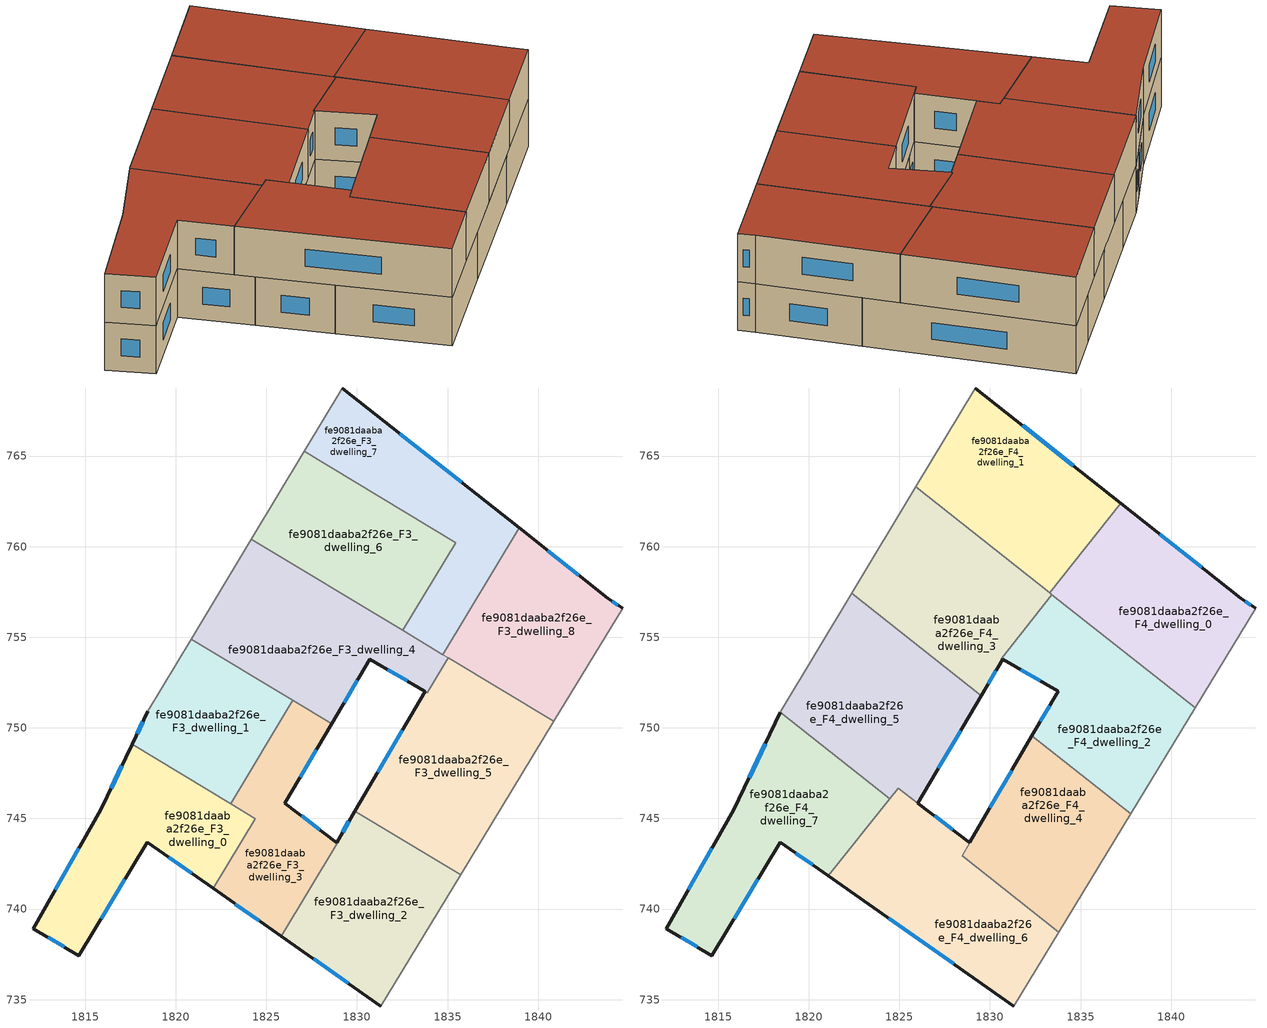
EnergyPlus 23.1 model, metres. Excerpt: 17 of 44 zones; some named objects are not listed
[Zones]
fe9081daaba2f26e_F3_dwelling_0
 floor to fe9081daaba2f26e_F2_dwelling_0 (EU_floor_Construction): 1824.4,744.99 1822.07,741.13 1818.42,743.7 1814.66,737.42 1812.15,738.92 1815.87,745.49 1817.59,749.09 z9
 wall outside (EU_wall_Construction): 1817.59,749.09 1815.87,745.49 1812.15,738.92 1814.66,737.42 1818.42,743.7 1822.07,741.13 z9:12
 wall to fe9081daaba2f26e_F3_dwelling_3 (EU_wall_Construction): 1822.07,741.13 1824.4,744.99 1823.03,745.82 z9:12
 wall to fe9081daaba2f26e_F3_dwelling_1 (EU_wall_Construction): 1823.02,745.82 1817.59,749.09 z9:12
 window (EU_Window_Construction): 1814.66,743.35 1813.36,741.06 / 1817.03,747.92 1816.43,746.66 / 1819.61,742.87 1820.89,741.97 / 1815.88,739.46 1817.2,741.66 / 1812.97,738.43 1813.84,737.91 z9.98:11.02
fe9081daaba2f26e_F3_dwelling_1
 floor to fe9081daaba2f26e_F2_dwelling_1 (EU_floor_Construction): 1826.46,751.52 1823.03,745.82 1817.59,749.09 1818.46,750.92 1820.85,754.9 z9
 wall outside (EU_wall_Construction): 1818.46,750.92 1817.59,749.09 z9:12
 wall adiabatic (EU_wall_Construction): 1820.85,754.9 1818.46,750.92 z9:12
 wall to fe9081daaba2f26e_F3_dwelling_3 (EU_wall_Construction): 1823.03,745.82 1826.46,751.52 z9:12
 wall to fe9081daaba2f26e_F3_dwelling_4 (EU_wall_Construction): 1826.46,751.52 1820.85,754.9 z9:12
 window (EU_Window_Construction): 1818.18,750.32 1817.87,749.69 z9.98:11.02
 ceiling adiabatic (EU_roof_Construction): 1823.03,745.82 1823.61,746.78 1818.44,750.87 1817.59,749.09 z12
fe9081daaba2f26e_F3_dwelling_2
 floor to fe9081daaba2f26e_F2_dwelling_2 (EU_floor_Construction): 1835.72,741.89 1831.32,734.65 1825.83,738.5 1828.93,743.63 1828.88,743.67 1829.89,745.4 z9
 wall outside (EU_wall_Construction): 1829.89,745.4 1828.88,743.67 / 1825.83,738.5 1831.32,734.65 z9:12
 wall to fe9081daaba2f26e_F3_dwelling_3 (EU_wall_Construction): 1828.88,743.67 1828.93,743.63 / 1828.92,743.63 1825.83,738.5 z9:12
 wall adiabatic (EU_wall_Construction): 1831.32,734.65 1835.72,741.89 z9:12
 wall to fe9081daaba2f26e_F3_dwelling_5 (EU_wall_Construction): 1835.72,741.89 1829.93,745.37 1829.89,745.4 z9:12
 window (EU_Window_Construction): 1829.56,744.84 1829.21,744.23 / 1827.62,737.25 1829.54,735.9 z9.98:11.02
fe9081daaba2f26e_F3_dwelling_3
 floor to fe9081daaba2f26e_F2_dwelling_3 (EU_floor_Construction): 1828.6,750.23 1826.02,745.85 1828.88,743.67 1828.92,743.63 1825.83,738.5 1822.07,741.13 1824.4,744.99 1823.03,745.82 1826.46,751.52 z9
 wall outside (EU_wall_Construction): 1822.07,741.13 1825.83,738.5 / 1828.88,743.67 1826.02,745.85 1828.6,750.23 z9:12
 wall to fe9081daaba2f26e_F3_dwelling_4 (EU_wall_Construction): 1828.6,750.23 1826.46,751.52 z9:12
 window (EU_Window_Construction): 1823.3,740.28 1824.61,739.35 / 1826.86,747.27 1827.76,748.81 / 1827.95,744.38 1826.95,745.14 z9.98:11.02
 ceiling adiabatic (EU_roof_Construction): 1823.85,745.32 1824.47,746.1 1823.61,746.78 1823.03,745.82 z12
fe9081daaba2f26e_F3_dwelling_4
 floor to fe9081daaba2f26e_F2_dwelling_4 (EU_floor_Construction): 1835.04,753.86 1833.89,751.94 1833.76,752.02 1830.71,753.8 1828.6,750.23 1820.85,754.9 1824.17,760.41 z9
 wall outside (EU_wall_Construction): 1828.6,750.23 1830.71,753.8 1833.76,752.02 z9:12
 wall adiabatic (EU_wall_Construction): 1824.17,760.41 1820.85,754.9 z9:12
 wall to fe9081daaba2f26e_F3_dwelling_5 (EU_wall_Construction): 1833.76,752.02 1833.89,751.94 1835.04,753.86 z9:12
 wall to fe9081daaba2f26e_F3_dwelling_6 (EU_wall_Construction): 1832.52,755.38 1824.17,760.41 z9:12
 wall to fe9081daaba2f26e_F3_dwelling_7 (EU_wall_Construction): 1834.74,754.04 1832.52,755.38 z9:12
 wall to fe9081daaba2f26e_F3_dwelling_8 (EU_wall_Construction): 1835.04,753.86 1834.74,754.04 z9:12
 window (EU_Window_Construction): 1829.29,751.39 1830.02,752.64 / 1831.7,753.22 1832.76,752.6 z9.98:11.02
fe9081daaba2f26e_F3_dwelling_5
 floor to fe9081daaba2f26e_F2_dwelling_5 (EU_floor_Construction): 1840.86,750.35 1835.72,741.89 1829.93,745.37 1829.89,745.4 1833.76,752.02 1833.89,751.94 1835.04,753.86 z9
 wall outside (EU_wall_Construction): 1833.76,752.02 1829.89,745.4 z9:12
 wall adiabatic (EU_wall_Construction): 1835.72,741.89 1840.86,750.35 z9:12
 wall to fe9081daaba2f26e_F3_dwelling_8 (EU_wall_Construction): 1840.86,750.35 1835.04,753.86 z9:12
 window (EU_Window_Construction): 1832.5,749.87 1831.15,747.55 z9.98:11.02
fe9081daaba2f26e_F3_dwelling_6
 floor to fe9081daaba2f26e_F2_dwelling_6 (EU_floor_Construction): 1835.44,760.23 1832.52,755.38 1824.17,760.41 1827.09,765.26 z9
 wall to fe9081daaba2f26e_F3_dwelling_7 (EU_wall_Construction): 1832.52,755.38 1835.44,760.23 1827.09,765.26 z9:12
 wall adiabatic (EU_wall_Construction): 1827.09,765.26 1824.17,760.41 z9:12
 ceiling adiabatic (EU_roof_Construction): 1832.52,755.38 1833.62,757.2 1833.42,757.35 1832.07,755.65 z12
fe9081daaba2f26e_F3_dwelling_7
 floor to fe9081daaba2f26e_F2_dwelling_7 (EU_floor_Construction): 1838.95,761.04 1834.74,754.04 1832.52,755.38 1835.44,760.23 1827.09,765.26 1829.2,768.76 z9
 wall outside (EU_wall_Construction): 1838.95,761.04 1829.2,768.76 z9:12
 wall adiabatic (EU_wall_Construction): 1829.2,768.76 1827.09,765.26 z9:12
 wall to fe9081daaba2f26e_F3_dwelling_8 (EU_wall_Construction): 1834.74,754.04 1838.95,761.04 z9:12
 window (EU_Window_Construction): 1835.78,763.55 1832.37,766.25 z9.98:11.02
 ceiling adiabatic (EU_roof_Construction): 1834.74,754.04 1835.66,755.58 1833.62,757.2 1832.52,755.38 z12
fe9081daaba2f26e_F3_dwelling_8
 floor to fe9081daaba2f26e_F2_dwelling_8 (EU_floor_Construction): 1843.84,757.16 1844.66,756.6 1840.86,750.35 1834.74,754.04 1838.95,761.04 z9
 wall outside (EU_wall_Construction): 1844.66,756.6 1843.84,757.16 1838.95,761.04 z9:12
 wall adiabatic (EU_wall_Construction): 1840.86,750.35 1844.66,756.6 z9:12
 window (EU_Window_Construction): 1842.25,758.42 1840.54,759.77 / 1844.39,756.78 1844.11,756.98 z9.98:11.02
 ceiling adiabatic (EU_roof_Construction): 1840.86,750.35 1841.32,751.1 1835.66,755.58 1834.74,754.04 z12
fe9081daaba2f26e_F4_dwelling_0
 floor to fe9081daaba2f26e_F3_dwelling_8 (EU_floor_Construction): 1843.84,757.16 1844.66,756.6 1841.32,751.1 1835.66,755.58 1838.95,761.04 z12
 floor to fe9081daaba2f26e_F3_dwelling_7 (EU_floor_Construction): 1838.95,761.04 1835.66,755.58 1833.62,757.2 1835.26,759.92 1837.22,762.4 z12
 floor to fe9081daaba2f26e_F3_dwelling_6 (EU_floor_Construction): 1835.26,759.92 1833.62,757.2 1833.3,757.45 z12
 wall outside (EU_wall_Construction): 1844.66,756.6 1843.84,757.16 1837.22,762.4 z12:15
 wall to fe9081daaba2f26e_F4_dwelling_1 (EU_wall_Construction): 1837.22,762.4 1833.3,757.45 z12:15
 wall adiabatic (EU_wall_Construction): 1841.32,751.1 1844.66,756.6 z12:15
 wall to fe9081daaba2f26e_F4_dwelling_2 (EU_wall_Construction): 1833.42,757.35 1841.32,751.1 z12:15
 wall to fe9081daaba2f26e_F4_dwelling_3 (EU_wall_Construction): 1833.3,757.45 1833.42,757.35 z12:15
 window (EU_Window_Construction): 1841.69,758.86 1839.37,760.7 / 1844.39,756.78 1844.11,756.98 z12.98:14.02
 roof outside (EU_roof_Construction): 1841.32,751.1 1844.66,756.6 1843.84,757.16 1837.22,762.4 1833.3,757.45 z15
fe9081daaba2f26e_F4_dwelling_1
 floor to fe9081daaba2f26e_F3_dwelling_7 (EU_floor_Construction): 1837.22,762.4 1835.26,759.92 1835.44,760.23 1827.09,765.26 1829.2,768.76 z12
 floor to fe9081daaba2f26e_F3_dwelling_6 (EU_floor_Construction): 1835.44,760.23 1835.26,759.92 1833.3,757.45 1825.91,763.29 1827.09,765.26 z12
 wall outside (EU_wall_Construction): 1837.22,762.4 1829.2,768.76 z12:15
 wall adiabatic (EU_wall_Construction): 1829.2,768.76 1825.91,763.29 z12:15
 wall to fe9081daaba2f26e_F4_dwelling_3 (EU_wall_Construction): 1825.91,763.29 1833.3,757.45 z12:15
 window (EU_Window_Construction): 1834.61,764.47 1831.81,766.69 z12.98:14.02
 roof outside (EU_roof_Construction): 1833.3,757.45 1837.22,762.4 1829.2,768.76 1825.91,763.29 z15
fe9081daaba2f26e_F4_dwelling_2
 floor to fe9081daaba2f26e_F3_dwelling_5 (EU_floor_Construction): 1840.86,750.35 1837.76,745.25 1832.32,749.56 1833.76,752.02 1833.89,751.94 1835.04,753.86 z12
 floor to fe9081daaba2f26e_F3_dwelling_4 (EU_floor_Construction): 1835.04,753.86 1833.89,751.94 1833.76,752.02 1830.71,753.8 1830.64,753.84 1832.07,755.65 z12
 floor adiabatic (EU_floor_Construction): 1841.32,751.1 1840.86,750.35 1832.07,755.65 1833.42,757.35 z12
 wall outside (EU_wall_Construction): 1830.71,753.8 1833.76,752.02 1832.32,749.56 z12:15
 wall to fe9081daaba2f26e_F4_dwelling_3 (EU_wall_Construction): 1833.42,757.35 1830.64,753.84 1830.71,753.8 z12:15
 wall adiabatic (EU_wall_Construction): 1837.76,745.25 1841.32,751.1 z12:15
 wall to fe9081daaba2f26e_F4_dwelling_4 (EU_wall_Construction): 1832.32,749.56 1837.76,745.25 z12:15
 window (EU_Window_Construction): 1833.29,751.22 1832.79,750.36 / 1831.7,753.22 1832.77,752.6 z12.98:14.02
 roof outside (EU_roof_Construction): 1837.76,745.25 1841.32,751.1 1833.42,757.35 1830.64,753.84 1830.71,753.8 1833.76,752.02 1832.32,749.56 z15
fe9081daaba2f26e_F4_dwelling_3
 floor to fe9081daaba2f26e_F3_dwelling_4 (EU_floor_Construction): 1832.07,755.65 1830.64,753.84 1830.71,753.8 1829.52,751.78 1822.38,757.42 1824.17,760.4 z12
 floor to fe9081daaba2f26e_F3_dwelling_6 (EU_floor_Construction): 1833.42,757.35 1832.07,755.65 1824.17,760.4 1825.91,763.29 z12
 wall outside (EU_wall_Construction): 1829.52,751.78 1830.71,753.8 z12:15
 wall adiabatic (EU_wall_Construction): 1825.91,763.29 1822.38,757.42 z12:15
 wall to fe9081daaba2f26e_F4_dwelling_5 (EU_wall_Construction): 1822.38,757.42 1829.52,751.78 z12:15
 window (EU_Window_Construction): 1829.9,752.43 1830.32,753.14 z12.98:14.02
 roof outside (EU_roof_Construction): 1830.71,753.8 1830.64,753.84 1833.42,757.35 1825.91,763.29 1822.38,757.42 1829.52,751.78 z15
fe9081daaba2f26e_F4_dwelling_4
 floor to fe9081daaba2f26e_F3_dwelling_3 (EU_floor_Construction): 1828.92,743.63 1828.5,742.92 1828.46,742.95 1828.88,743.67 z12
 floor to fe9081daaba2f26e_F3_dwelling_2 (EU_floor_Construction): 1835.72,741.89 1833.8,738.73 1828.5,742.92 1828.92,743.63 1828.88,743.67 1829.89,745.4 z12
 floor to fe9081daaba2f26e_F3_dwelling_5 (EU_floor_Construction): 1837.76,745.25 1835.72,741.89 1829.89,745.4 1832.32,749.56 z12
 wall outside (EU_wall_Construction): 1832.32,749.56 1828.88,743.67 z12:15
 wall adiabatic (EU_wall_Construction): 1833.8,738.73 1837.76,745.25 z12:15
 wall to fe9081daaba2f26e_F4_dwelling_6 (EU_wall_Construction): 1828.88,743.67 1828.46,742.95 1833.8,738.73 z12:15
 window (EU_Window_Construction): 1831.2,747.64 1830,745.59 z12.98:14.02
 roof outside (EU_roof_Construction): 1833.8,738.73 1837.76,745.25 1832.32,749.56 1828.88,743.67 1828.46,742.95 z15
fe9081daaba2f26e_F4_dwelling_5
 floor to fe9081daaba2f26e_F3_dwelling_1 (EU_floor_Construction): 1826.46,751.52 1823.61,746.78 1818.44,750.87 1818.46,750.92 1820.85,754.9 z12
 floor to fe9081daaba2f26e_F3_dwelling_4 (EU_floor_Construction): 1829.52,751.78 1828.6,750.23 1820.85,754.9 1822.38,757.42 z12
 floor to fe9081daaba2f26e_F3_dwelling_3 (EU_floor_Construction): 1828.6,750.23 1826.02,745.85 1824.94,746.67 1824.48,746.09 1824.47,746.1 1823.61,746.78 1826.46,751.52 z12
 wall outside (EU_wall_Construction): 1826.02,745.85 1829.52,751.78 z12:15
 wall to fe9081daaba2f26e_F4_dwelling_6 (EU_wall_Construction): 1824.47,746.1 1824.48,746.09 1824.94,746.67 1826.02,745.85 z12:15
 wall adiabatic (EU_wall_Construction): 1822.38,757.42 1818.46,750.92 1818.44,750.87 z12:15
 wall to fe9081daaba2f26e_F4_dwelling_7 (EU_wall_Construction): 1818.44,750.87 1824.47,746.1 z12:15
 window (EU_Window_Construction): 1827.16,747.78 1828.38,749.85 z12.98:14.02
 roof outside (EU_roof_Construction): 1826.02,745.85 1829.52,751.78 1822.38,757.42 1818.46,750.92 1818.44,750.87 1824.48,746.09 1824.94,746.67 z15
fe9081daaba2f26e_F4_dwelling_6
 floor to fe9081daaba2f26e_F3_dwelling_2 (EU_floor_Construction): 1833.79,738.72 1831.32,734.65 1825.83,738.5 1828.5,742.92 z12
 floor to fe9081daaba2f26e_F3_dwelling_0 (EU_floor_Construction): 1824.4,744.99 1822.07,741.13 1821.09,741.83 1823.85,745.32 z12
 floor to fe9081daaba2f26e_F3_dwelling_3 (EU_floor_Construction): 1828.88,743.67 1828.46,742.95 1828.5,742.92 1825.83,738.5 1822.07,741.13 1824.4,744.99 1823.85,745.32 1824.47,746.1 1824.48,746.09 1824.94,746.67 z12
 wall outside (EU_wall_Construction): 1821.09,741.83 1831.32,734.65 / 1828.88,743.67 1826.02,745.85 z12:15
 wall adiabatic (EU_wall_Construction): 1831.32,734.65 1833.8,738.72 z12:15
 wall to fe9081daaba2f26e_F4_dwelling_7 (EU_wall_Construction): 1824.47,746.1 1821.09,741.83 z12:15
 window (EU_Window_Construction): 1824.42,739.49 1827.99,736.98 / 1827.95,744.38 1826.95,745.14 z12.98:14.02
 roof outside (EU_roof_Construction): 1831.32,734.65 1833.8,738.72 1828.46,742.95 1828.88,743.67 1824.94,746.67 1824.48,746.09 1824.47,746.1 1821.09,741.83 z15
fe9081daaba2f26e_F4_dwelling_7
 floor to fe9081daaba2f26e_F3_dwelling_0 (EU_floor_Construction): 1823.85,745.32 1821.09,741.83 1818.42,743.7 1814.66,737.42 1812.15,738.92 1815.87,745.49 1817.59,749.09 z12
 floor adiabatic (EU_floor_Construction): 1824.47,746.1 1823.85,745.32 1817.59,749.09 1815.87,745.49 1818.44,750.87 z12
 wall outside (EU_wall_Construction): 1818.44,750.87 1815.87,745.49 1812.15,738.92 1814.66,737.42 1818.42,743.7 1821.09,741.83 z12:15
 window (EU_Window_Construction): 1814.66,743.35 1813.36,741.06 / 1817.6,749.12 1816.7,747.24 / 1819.29,743.09 1820.22,742.44 / 1815.88,739.46 1817.2,741.66 / 1812.97,738.43 1813.84,737.91 z12.98:14.02
 roof outside (EU_roof_Construction): 1821.09,741.83 1824.47,746.1 1818.44,750.87 1815.87,745.49 1812.15,738.92 1814.66,737.42 1818.42,743.7 z15
[Building]
EU S2 Campaign: North Axis=0; Terrain=City; Solar Distribution=FullExterior
[Site:Location]
Bologna: Latitude=44.5; Longitude=11.25; Time Zone=1; Elevation=37
[SizingPeriod:WeatherFileDays]
AnnualSizingPeriod: Begin Month=1; Begin Day of Month=1; End Month=12; End Day of Month=31; Day of Week for Start Day=Monday; Use Weather File Daylight Saving Period=No; Use Weather File Rain and Snow Indicators=No
[MATERIAL]
EU_InternalMass_Material: Roughness=MediumRough; Thickness=0.1; Conductivity=1; Density=1800; Specific Heat=900; Thermal Absorptance=0.9; Solar Absorptance=0.7; Visible Absorptance=0.7
[MATERIAL:NOMASS] Roughness=MediumRough; Thermal Absorptance=0.9; Solar Absorptance=0.7; Visible Absorptance=0.7
Name | Thermal Resistance
EU_wall_NoMass | 0.905828
EU_roof_NoMass | 0.37593
EU_floor_NoMass | 0.67114
[WINDOWMATERIAL:SIMPLEGLAZINGSYSTEM]
EU_Window_SimpleGlazing: UFactor=4.52486; Solar Heat Gain Coefficient=0.85; Visible Transmittance=0.85
[CONSTRUCTION]
EU_wall_Construction: EU_wall_NoMass
EU_roof_Construction: EU_roof_NoMass
EU_floor_Construction: EU_floor_NoMass
EU_Window_Construction: EU_Window_SimpleGlazing
EU_InternalMass_Construction: EU_InternalMass_Material
[ZONE] Type=1; Multiplier=1; Ceiling Height=autocalculate; Floor Area=autocalculate; Part of Total Floor Area=Yes
Name | Volume
fe9081daaba2f26e_F3_dwelling_0 | 165.677
fe9081daaba2f26e_F4_dwelling_0 | 186.368
fe9081daaba2f26e_F3_dwelling_1 | 130.05
fe9081daaba2f26e_F4_dwelling_1 | 186.396
fe9081daaba2f26e_F3_dwelling_2 | 166.11
fe9081daaba2f26e_F4_dwelling_2 | 184.74
fe9081daaba2f26e_F3_dwelling_3 | 129.623
fe9081daaba2f26e_F4_dwelling_3 | 188.038
fe9081daaba2f26e_F3_dwelling_4 | 198.987
fe9081daaba2f26e_F4_dwelling_4 | 156.21
fe9081daaba2f26e_F3_dwelling_5 | 203.58
fe9081daaba2f26e_F4_dwelling_5 | 204.672
fe9081daaba2f26e_F3_dwelling_6 | 165.672
fe9081daaba2f26e_F4_dwelling_6 | 198.232
fe9081daaba2f26e_F3_dwelling_7 | 165.668
fe9081daaba2f26e_F4_dwelling_7 | 186.39
fe9081daaba2f26e_F3_dwelling_8 | 165.671
[INTERNALMASS] Construction=EU_InternalMass_Construction
Name | Zone or ZoneList | Surface Area
fe9081daaba2f26e_F3_dwelling_0_EU_InternalMass | fe9081daaba2f26e_F3_dwelling_0 | 55.2259
fe9081daaba2f26e_F3_dwelling_1_EU_InternalMass | fe9081daaba2f26e_F3_dwelling_1 | 43.3497
fe9081daaba2f26e_F3_dwelling_2_EU_InternalMass | fe9081daaba2f26e_F3_dwelling_2 | 55.37
fe9081daaba2f26e_F3_dwelling_3_EU_InternalMass | fe9081daaba2f26e_F3_dwelling_3 | 43.2067
fe9081daaba2f26e_F3_dwelling_4_EU_InternalMass | fe9081daaba2f26e_F3_dwelling_4 | 66.3311
fe9081daaba2f26e_F3_dwelling_5_EU_InternalMass | fe9081daaba2f26e_F3_dwelling_5 | 67.8621
fe9081daaba2f26e_F3_dwelling_6_EU_InternalMass | fe9081daaba2f26e_F3_dwelling_6 | 55.2247
fe9081daaba2f26e_F3_dwelling_7_EU_InternalMass | fe9081daaba2f26e_F3_dwelling_7 | 55.2225
fe9081daaba2f26e_F3_dwelling_8_EU_InternalMass | fe9081daaba2f26e_F3_dwelling_8 | 55.2243
fe9081daaba2f26e_F4_dwelling_0_EU_InternalMass | fe9081daaba2f26e_F4_dwelling_0 | 62.1223
fe9081daaba2f26e_F4_dwelling_1_EU_InternalMass | fe9081daaba2f26e_F4_dwelling_1 | 62.1322
fe9081daaba2f26e_F4_dwelling_2_EU_InternalMass | fe9081daaba2f26e_F4_dwelling_2 | 61.5802
fe9081daaba2f26e_F4_dwelling_3_EU_InternalMass | fe9081daaba2f26e_F4_dwelling_3 | 62.6825
fe9081daaba2f26e_F4_dwelling_4_EU_InternalMass | fe9081daaba2f26e_F4_dwelling_4 | 52.0682
fe9081daaba2f26e_F4_dwelling_5_EU_InternalMass | fe9081daaba2f26e_F4_dwelling_5 | 68.2218
fe9081daaba2f26e_F4_dwelling_6_EU_InternalMass | fe9081daaba2f26e_F4_dwelling_6 | 66.1081
fe9081daaba2f26e_F4_dwelling_7_EU_InternalMass | fe9081daaba2f26e_F4_dwelling_7 | 62.1304
[OTHEREQUIPMENT] Fuel Type=Electricity; Design Level Calculation Method=Watts/Area; Power per Zone Floor Area=1; Fraction Latent=0; Fraction Radiant=0; Fraction Lost=0; Carbon Dioxide Generation Rate=0; EndUse Subcategory=EU_Step8_InternalGains
Name | Zone or ZoneList or Space or SpaceList | Schedule
EU_Step8_InternalGain_fe9081daaba2f26e_F3_dwelling_0_f000 | fe9081daaba2f26e_F3_dwelling_0 | EU_Step8_GainSchedule_fe9081daaba2f26e_F3_dwelling_0_f000
EU_Step8_InternalGain_fe9081daaba2f26e_F3_dwelling_1_f000 | fe9081daaba2f26e_F3_dwelling_1 | EU_Step8_GainSchedule_fe9081daaba2f26e_F3_dwelling_1_f000
EU_Step8_InternalGain_fe9081daaba2f26e_F3_dwelling_2_f000 | fe9081daaba2f26e_F3_dwelling_2 | EU_Step8_GainSchedule_fe9081daaba2f26e_F3_dwelling_2_f000
EU_Step8_InternalGain_fe9081daaba2f26e_F3_dwelling_3_f000 | fe9081daaba2f26e_F3_dwelling_3 | EU_Step8_GainSchedule_fe9081daaba2f26e_F3_dwelling_3_f000
EU_Step8_InternalGain_fe9081daaba2f26e_F3_dwelling_4_f000 | fe9081daaba2f26e_F3_dwelling_4 | EU_Step8_GainSchedule_fe9081daaba2f26e_F3_dwelling_4_f000
EU_Step8_InternalGain_fe9081daaba2f26e_F3_dwelling_5_f000 | fe9081daaba2f26e_F3_dwelling_5 | EU_Step8_GainSchedule_fe9081daaba2f26e_F3_dwelling_5_f000
EU_Step8_InternalGain_fe9081daaba2f26e_F3_dwelling_6_f000 | fe9081daaba2f26e_F3_dwelling_6 | EU_Step8_GainSchedule_fe9081daaba2f26e_F3_dwelling_6_f000
EU_Step8_InternalGain_fe9081daaba2f26e_F3_dwelling_7_f000 | fe9081daaba2f26e_F3_dwelling_7 | EU_Step8_GainSchedule_fe9081daaba2f26e_F3_dwelling_7_f000
EU_Step8_InternalGain_fe9081daaba2f26e_F3_dwelling_8_f000 | fe9081daaba2f26e_F3_dwelling_8 | EU_Step8_GainSchedule_fe9081daaba2f26e_F3_dwelling_8_f000
EU_Step8_InternalGain_fe9081daaba2f26e_F4_dwelling_0_f000 | fe9081daaba2f26e_F4_dwelling_0 | EU_Step8_GainSchedule_fe9081daaba2f26e_F4_dwelling_0_f000
EU_Step8_InternalGain_fe9081daaba2f26e_F4_dwelling_1_f000 | fe9081daaba2f26e_F4_dwelling_1 | EU_Step8_GainSchedule_fe9081daaba2f26e_F4_dwelling_1_f000
EU_Step8_InternalGain_fe9081daaba2f26e_F4_dwelling_2_f000 | fe9081daaba2f26e_F4_dwelling_2 | EU_Step8_GainSchedule_fe9081daaba2f26e_F4_dwelling_2_f000
EU_Step8_InternalGain_fe9081daaba2f26e_F4_dwelling_3_f000 | fe9081daaba2f26e_F4_dwelling_3 | EU_Step8_GainSchedule_fe9081daaba2f26e_F4_dwelling_3_f000
EU_Step8_InternalGain_fe9081daaba2f26e_F4_dwelling_4_f000 | fe9081daaba2f26e_F4_dwelling_4 | EU_Step8_GainSchedule_fe9081daaba2f26e_F4_dwelling_4_f000
EU_Step8_InternalGain_fe9081daaba2f26e_F4_dwelling_5_f000 | fe9081daaba2f26e_F4_dwelling_5 | EU_Step8_GainSchedule_fe9081daaba2f26e_F4_dwelling_5_f000
EU_Step8_InternalGain_fe9081daaba2f26e_F4_dwelling_6_f000 | fe9081daaba2f26e_F4_dwelling_6 | EU_Step8_GainSchedule_fe9081daaba2f26e_F4_dwelling_6_f000
EU_Step8_InternalGain_fe9081daaba2f26e_F4_dwelling_7_f000 | fe9081daaba2f26e_F4_dwelling_7 | EU_Step8_GainSchedule_fe9081daaba2f26e_F4_dwelling_7_f000
[ZONEVENTILATION:DESIGNFLOWRATE] Schedule=EU_AlwaysOn; Design Flow Rate Calculation Method=AirChanges/Hour; Air Changes per Hour=0.73129; Ventilation Type=Natural; Fan Pressure Rise=0; Fan Total Efficiency=1; Constant Term Coefficient=1; Temperature Term Coefficient=0; Velocity Term Coefficient=0; Velocity Squared Term Coefficient=0; Minimum Indoor Temperature=-100; Maximum Indoor Temperature=100; Delta Temperature=-100; Minimum Outdoor Temperature=-100; Maximum Outdoor Temperature=100; Maximum Wind Speed=40
Name | Zone or ZoneList or Space or SpaceList
EU_ConstantAir_fe9081daaba2f26e_F3_dwelling_0 | fe9081daaba2f26e_F3_dwelling_0
EU_ConstantAir_fe9081daaba2f26e_F3_dwelling_1 | fe9081daaba2f26e_F3_dwelling_1
EU_ConstantAir_fe9081daaba2f26e_F3_dwelling_2 | fe9081daaba2f26e_F3_dwelling_2
EU_ConstantAir_fe9081daaba2f26e_F3_dwelling_3 | fe9081daaba2f26e_F3_dwelling_3
EU_ConstantAir_fe9081daaba2f26e_F3_dwelling_4 | fe9081daaba2f26e_F3_dwelling_4
EU_ConstantAir_fe9081daaba2f26e_F3_dwelling_5 | fe9081daaba2f26e_F3_dwelling_5
EU_ConstantAir_fe9081daaba2f26e_F3_dwelling_6 | fe9081daaba2f26e_F3_dwelling_6
EU_ConstantAir_fe9081daaba2f26e_F3_dwelling_7 | fe9081daaba2f26e_F3_dwelling_7
EU_ConstantAir_fe9081daaba2f26e_F3_dwelling_8 | fe9081daaba2f26e_F3_dwelling_8
EU_ConstantAir_fe9081daaba2f26e_F4_dwelling_0 | fe9081daaba2f26e_F4_dwelling_0
EU_ConstantAir_fe9081daaba2f26e_F4_dwelling_1 | fe9081daaba2f26e_F4_dwelling_1
EU_ConstantAir_fe9081daaba2f26e_F4_dwelling_2 | fe9081daaba2f26e_F4_dwelling_2
EU_ConstantAir_fe9081daaba2f26e_F4_dwelling_3 | fe9081daaba2f26e_F4_dwelling_3
EU_ConstantAir_fe9081daaba2f26e_F4_dwelling_4 | fe9081daaba2f26e_F4_dwelling_4
EU_ConstantAir_fe9081daaba2f26e_F4_dwelling_5 | fe9081daaba2f26e_F4_dwelling_5
EU_ConstantAir_fe9081daaba2f26e_F4_dwelling_6 | fe9081daaba2f26e_F4_dwelling_6
EU_ConstantAir_fe9081daaba2f26e_F4_dwelling_7 | fe9081daaba2f26e_F4_dwelling_7
[HVACTEMPLATE:ZONE:IDEALLOADSAIRSYSTEM] System Availability Schedule=EU_AlwaysOn; Maximum Heating Supply Air Temperature=50; Minimum Cooling Supply Air Temperature=13; Maximum Heating Supply Air Humidity Ratio=0.0156; Minimum Cooling Supply Air Humidity Ratio=0.0077; Heating Limit=NoLimit; Cooling Limit=NoLimit; Heating Availability Schedule=EU_AlwaysOn; Cooling Availability Schedule=EU_CoolingOff; Dehumidification Control Type=ConstantSensibleHeatRatio; Cooling Sensible Heat Ratio=0.7; Dehumidification Setpoint=60; Humidification Control Type=None; Humidification Setpoint=30; Outdoor Air Method=None; Outdoor Air Flow Rate per Person=0.00944; Outdoor Air Flow Rate per Zone Floor Area=0; Outdoor Air Flow Rate per Zone=0; Demand Controlled Ventilation Type=None; Outdoor Air Economizer Type=NoEconomizer; Heat Recovery Type=None; Sensible Heat Recovery Effectiveness=0.7; Latent Heat Recovery Effectiveness=0.65
Name | Template Thermostat
fe9081daaba2f26e_F3_dwelling_0 | EU_HeatOnly_fe9081daaba2f26e_F3_dwelling_0
fe9081daaba2f26e_F3_dwelling_1 | EU_HeatOnly_fe9081daaba2f26e_F3_dwelling_1
fe9081daaba2f26e_F3_dwelling_2 | EU_HeatOnly_fe9081daaba2f26e_F3_dwelling_2
fe9081daaba2f26e_F3_dwelling_3 | EU_HeatOnly_fe9081daaba2f26e_F3_dwelling_3
fe9081daaba2f26e_F3_dwelling_4 | EU_HeatOnly_fe9081daaba2f26e_F3_dwelling_4
fe9081daaba2f26e_F3_dwelling_5 | EU_HeatOnly_fe9081daaba2f26e_F3_dwelling_5
fe9081daaba2f26e_F3_dwelling_6 | EU_HeatOnly_fe9081daaba2f26e_F3_dwelling_6
fe9081daaba2f26e_F3_dwelling_7 | EU_HeatOnly_fe9081daaba2f26e_F3_dwelling_7
fe9081daaba2f26e_F3_dwelling_8 | EU_HeatOnly_fe9081daaba2f26e_F3_dwelling_8
fe9081daaba2f26e_F4_dwelling_0 | EU_HeatOnly_fe9081daaba2f26e_F4_dwelling_0
fe9081daaba2f26e_F4_dwelling_1 | EU_HeatOnly_fe9081daaba2f26e_F4_dwelling_1
fe9081daaba2f26e_F4_dwelling_2 | EU_HeatOnly_fe9081daaba2f26e_F4_dwelling_2
fe9081daaba2f26e_F4_dwelling_3 | EU_HeatOnly_fe9081daaba2f26e_F4_dwelling_3
fe9081daaba2f26e_F4_dwelling_4 | EU_HeatOnly_fe9081daaba2f26e_F4_dwelling_4
fe9081daaba2f26e_F4_dwelling_5 | EU_HeatOnly_fe9081daaba2f26e_F4_dwelling_5
fe9081daaba2f26e_F4_dwelling_6 | EU_HeatOnly_fe9081daaba2f26e_F4_dwelling_6
fe9081daaba2f26e_F4_dwelling_7 | EU_HeatOnly_fe9081daaba2f26e_F4_dwelling_7
[SIZING:ZONE] Zone Cooling Design Supply Air Temperature Input Method=SupplyAirTemperature; Zone Cooling Design Supply Air Temperature=13; Zone Heating Design Supply Air Temperature Input Method=SupplyAirTemperature; Zone Heating Design Supply Air Temperature=50; Zone Cooling Design Supply Air Humidity Ratio=0.008; Zone Heating Design Supply Air Humidity Ratio=0.008; Cooling Design Air Flow Method=DesignDay; Cooling Design Air Flow Rate=0; Cooling Minimum Air Flow per Zone Floor Area=0.000762; Cooling Minimum Air Flow=0; Cooling Minimum Air Flow Fraction=0.2; Heating Design Air Flow Method=DesignDay; Heating Design Air Flow Rate=0; Heating Maximum Air Flow per Zone Floor Area=0.002032; Heating Maximum Air Flow=0.141576; Heating Maximum Air Flow Fraction=0.3; Account for Dedicated Outdoor Air System=No; Dedicated Outdoor Air System Control Strategy=NeutralSupplyAir; Dedicated Outdoor Air Low Setpoint Temperature for Design=autosize; Dedicated Outdoor Air High Setpoint Temperature for Design=autosize; Zone Load Sizing Method=Sensible Load Only No Latent Load; Zone Latent Cooling Design Supply Air Humidity Ratio Input Method=HumidityRatioDifference; Zone Cooling Design Supply Air Humidity Ratio Difference=0.005; Zone Latent Heating Design Supply Air Humidity Ratio Input Method=HumidityRatioDifference; Zone Humidification Design Supply Air Humidity Ratio Difference=0.005
fe9081daaba2f26e_F3_dwelling_0; fe9081daaba2f26e_F3_dwelling_1; fe9081daaba2f26e_F3_dwelling_2; fe9081daaba2f26e_F3_dwelling_3; fe9081daaba2f26e_F3_dwelling_4; fe9081daaba2f26e_F3_dwelling_5; fe9081daaba2f26e_F3_dwelling_6; fe9081daaba2f26e_F3_dwelling_7; fe9081daaba2f26e_F3_dwelling_8; fe9081daaba2f26e_F4_dwelling_0; fe9081daaba2f26e_F4_dwelling_1; fe9081daaba2f26e_F4_dwelling_2; fe9081daaba2f26e_F4_dwelling_3; fe9081daaba2f26e_F4_dwelling_4; fe9081daaba2f26e_F4_dwelling_5; fe9081daaba2f26e_F4_dwelling_6; fe9081daaba2f26e_F4_dwelling_7
[SCHEDULE:CONSTANT]
Name | Hourly Value
EU_AlwaysOn | 1
EU_CoolingOff | 0
[SCHEDULE:FILE] Column Number=1; Rows to Skip at Top=0; Number of Hours of Data=8760; Column Separator=Comma; Interpolate to Timestep=No; Minutes per Item=60; Adjust Schedule for Daylight Savings=Yes
Name | File
EU_Step8_GainSchedule_fe9081daaba2f26e_F3_dwelling_0_f000 | ../../schedules/fe9081daaba2f26e/fe9081daaba2f26e_F3_dwelling_0_f000_gain.csv
EU_Step8_GainSchedule_fe9081daaba2f26e_F3_dwelling_1_f000 | ../../schedules/fe9081daaba2f26e/fe9081daaba2f26e_F3_dwelling_1_f000_gain.csv
EU_Step8_GainSchedule_fe9081daaba2f26e_F3_dwelling_2_f000 | ../../schedules/fe9081daaba2f26e/fe9081daaba2f26e_F3_dwelling_2_f000_gain.csv
EU_Step8_GainSchedule_fe9081daaba2f26e_F3_dwelling_3_f000 | ../../schedules/fe9081daaba2f26e/fe9081daaba2f26e_F3_dwelling_3_f000_gain.csv
EU_Step8_GainSchedule_fe9081daaba2f26e_F3_dwelling_4_f000 | ../../schedules/fe9081daaba2f26e/fe9081daaba2f26e_F3_dwelling_4_f000_gain.csv
EU_Step8_GainSchedule_fe9081daaba2f26e_F3_dwelling_5_f000 | ../../schedules/fe9081daaba2f26e/fe9081daaba2f26e_F3_dwelling_5_f000_gain.csv
EU_Step8_GainSchedule_fe9081daaba2f26e_F3_dwelling_6_f000 | ../../schedules/fe9081daaba2f26e/fe9081daaba2f26e_F3_dwelling_6_f000_gain.csv
EU_Step8_GainSchedule_fe9081daaba2f26e_F3_dwelling_7_f000 | ../../schedules/fe9081daaba2f26e/fe9081daaba2f26e_F3_dwelling_7_f000_gain.csv
EU_Step8_GainSchedule_fe9081daaba2f26e_F3_dwelling_8_f000 | ../../schedules/fe9081daaba2f26e/fe9081daaba2f26e_F3_dwelling_8_f000_gain.csv
EU_Step8_GainSchedule_fe9081daaba2f26e_F4_dwelling_0_f000 | ../../schedules/fe9081daaba2f26e/fe9081daaba2f26e_F4_dwelling_0_f000_gain.csv
EU_Step8_GainSchedule_fe9081daaba2f26e_F4_dwelling_1_f000 | ../../schedules/fe9081daaba2f26e/fe9081daaba2f26e_F4_dwelling_1_f000_gain.csv
EU_Step8_GainSchedule_fe9081daaba2f26e_F4_dwelling_2_f000 | ../../schedules/fe9081daaba2f26e/fe9081daaba2f26e_F4_dwelling_2_f000_gain.csv
EU_Step8_GainSchedule_fe9081daaba2f26e_F4_dwelling_3_f000 | ../../schedules/fe9081daaba2f26e/fe9081daaba2f26e_F4_dwelling_3_f000_gain.csv
EU_Step8_GainSchedule_fe9081daaba2f26e_F4_dwelling_4_f000 | ../../schedules/fe9081daaba2f26e/fe9081daaba2f26e_F4_dwelling_4_f000_gain.csv
EU_Step8_GainSchedule_fe9081daaba2f26e_F4_dwelling_5_f000 | ../../schedules/fe9081daaba2f26e/fe9081daaba2f26e_F4_dwelling_5_f000_gain.csv
EU_Step8_GainSchedule_fe9081daaba2f26e_F4_dwelling_6_f000 | ../../schedules/fe9081daaba2f26e/fe9081daaba2f26e_F4_dwelling_6_f000_gain.csv
EU_Step8_GainSchedule_fe9081daaba2f26e_F4_dwelling_7_f000 | ../../schedules/fe9081daaba2f26e/fe9081daaba2f26e_F4_dwelling_7_f000_gain.csv
